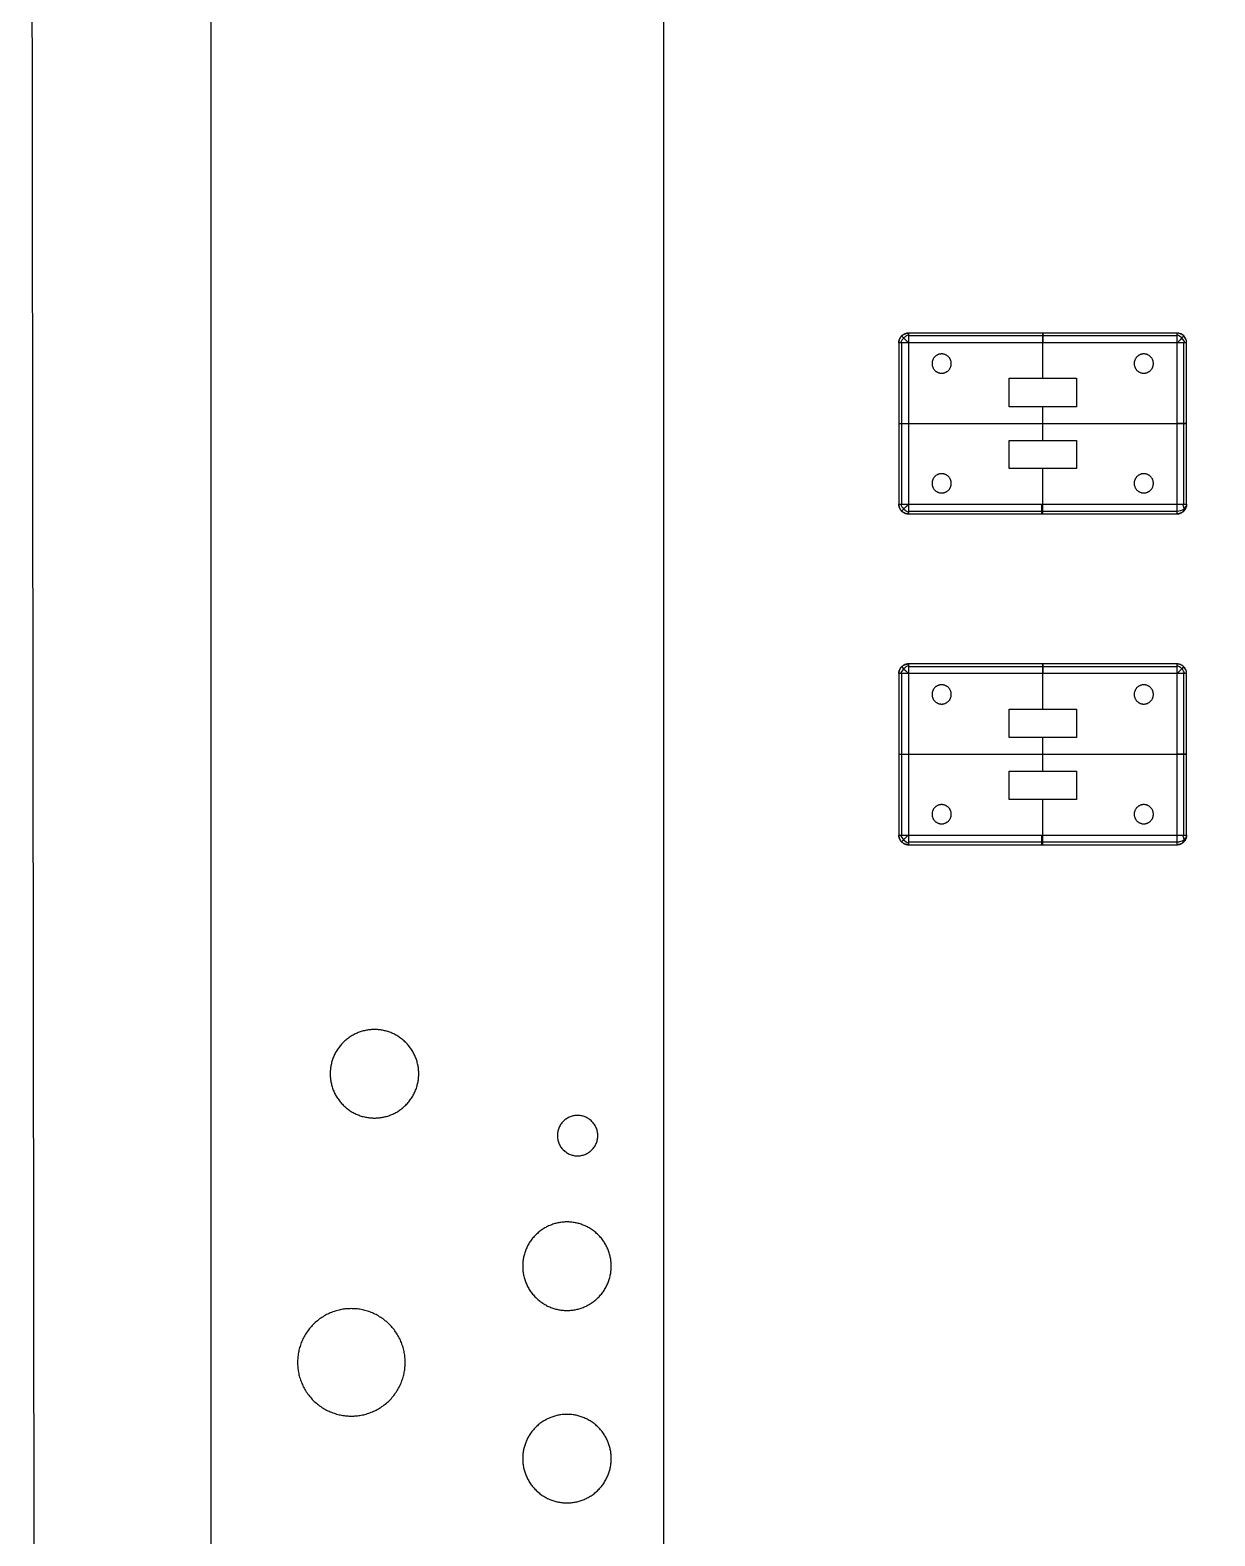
# Model space of a CAD drawing. Header units: millimetres. Extents: x 0 to 1320, y -1499 to 0.
# Drawn here: x 184.7 to 307.8, y -1010.9 to -854.4 of the extents above; entities that cross this region are included whole.
import ezdxf

# ---------------------------------------------------------------- set-up
doc = ezdxf.new("R2010")
doc.units = ezdxf.units.MM
doc.header["$MEASUREMENT"] = 0
doc.layers.add('Default', color=178, linetype='Continuous', true_color=0x000000)
doc.layers.add('inner', color=5, linetype='Continuous', true_color=0x0000ff)

msp = doc.modelspace()

# ---------------------------------------------------------------- linework, layer by layer
at = {"layer": 'Default'}
msp.add_lwpolyline([(310.76, -698.05), (184.75, -697.88), (185.72, -1498.61), (532.03, -1499.08), (531.43, -1006.32)], dxfattribs=at)
at = {"layer": 'inner'}
for p, q in [((303.89, -886.89, 3), (275.99, -886.89, 3)), ((275.99, -886.89, 3), (275.99, -903.67, 3)), ((289.94, -890.58), (289.94, -885.89)), ((289.94, -890.58, 3), (289.94, -886.89, 3)), ((303.89, -903.67, 3), (303.89, -886.89, 3)), ((289.94, -897.03), (289.94, -893.53)), ((289.94, -897.03, 3), (289.94, -893.53, 3)), ((274.99, -895.28), (304.89, -895.28)), ((275.99, -895.28, 3), (303.89, -895.28, 3)), ((289.94, -904.67), (289.94, -899.97)), ((289.94, -903.67, 3), (289.94, -899.97, 3)), ((275.99, -903.67, 3), (303.89, -903.67, 3)), ((289.94, -924.97), (289.94, -920.27)), ((303.89, -921.27, 3), (275.99, -921.27, 3)), ((275.99, -921.27, 3), (275.99, -938.06, 3)), ((289.94, -924.97, 3), (289.94, -921.27, 3)), ((303.89, -938.06, 3), (303.89, -921.27, 3)), ((289.94, -931.41), (289.94, -927.91)), ((289.94, -931.41, 3), (289.94, -927.91, 3)), ((274.99, -929.66), (304.89, -929.66)), ((275.99, -929.66, 3), (303.89, -929.66, 3)), ((289.94, -939.06), (289.94, -934.36)), ((289.94, -938.06, 3), (289.94, -934.36, 3)), ((275.99, -938.06, 3), (303.89, -938.06, 3))]:
    msp.add_line(p, q, dxfattribs=at)
at = {"layer": 'inner', "extrusion": (0.503912, -0.503912, 0.701531)}
for centre in [(-431.97, -575.43, 587.39), (-456.28, -592.48, 604.72)]:
    msp.add_arc(centre, 1, 54.9537, 125.0463, dxfattribs=at)
at = {"layer": 'inner', "extrusion": (0.707107, 0.707107, 0)}
for centre in [(-822.28, 2, -431.97), (-846.59, 2, -456.28)]:
    msp.add_arc(centre, 1, 0, 90, dxfattribs=at)
at = {"layer": 'inner'}
for centre in [(303.89, -886.89, 2), (303.89, -921.27, 2)]:
    msp.add_arc(centre, 1, 0, 90, dxfattribs=at)
at = {"layer": 'inner', "extrusion": (-0.503912, -0.503912, 0.701531)}
for centre in [(842.01, -287.77, 295.18), (866.32, -304.83, 312.51)]:
    msp.add_arc(centre, 1, 54.9537, 125.0463, dxfattribs=at)
at = {"layer": 'inner', "extrusion": (0.707107, -0.707107, 0)}
for centre, start, end in [((-412.24, 2, 842.01), 0, 90), ((-443.84, 2, 834.14), 90.4501, 180), ((-436.55, 2, 866.32), 0, 90), ((-468.15, 2, 858.45), 90.4501, 180)]:
    msp.add_arc(centre, 1, start, end, dxfattribs=at)
at = {"layer": 'inner', "extrusion": (0.503912, 0.503912, 0.701531)}
for centre in [(-834.15, 312.79, -314.89), (-858.46, 329.85, -332.22)]:
    msp.add_arc(centre, 1, 54.9537, 125.0463, dxfattribs=at)
at = {"layer": 'inner', "extrusion": (0, 0.707107, 0.707107)}
for centre in [(-303.89, 640.41, -637.58), (-303.89, 664.72, -661.89)]:
    msp.add_arc(centre, 1, 90, 180, dxfattribs=at)
at = {"layer": 'inner', "extrusion": (0.701531, 0.503912, -0.503912)}
for centre in [(-911.24, -139.56, -243.19), (-939.17, -149.67, -260.52)]:
    msp.add_arc(centre, 1, 109.9028, 179.9955, dxfattribs=at)
at = {"layer": 'inner'}
for points in [[(203.52, -1264.95), (203.55, -992.81), (203.57, -720.67)], [(250.56, -776.68), (250.54, -992.81), (250.52, -1208.95)], [(274.99, -886.89), (274.99, -895.28), (274.99, -903.67)], [(274.99, -886.89), (274.99, -886.89, 1), (274.99, -886.89, 2)], [(274.99, -886.89, 2), (274.99, -895.28, 2), (274.99, -903.67, 2)], [(274.99, -886.89, 1.5), (274.99, -895.28, 1.5), (274.99, -903.67, 1.5)], [(275.28, -886.18), (275.28, -886.18, 1), (275.28, -886.18, 2)], [(275.28, -886.89, 2.71), (275.28, -895.28, 2.71), (275.28, -903.67, 2.71)], [(303.89, -885.89), (289.94, -885.89), (275.99, -885.89)], [(303.89, -885.89, 2), (289.94, -885.89, 2), (275.99, -885.89, 2)], [(275.99, -885.89), (275.99, -885.89, 1), (275.99, -885.89, 2)], [(303.89, -885.89, 1.5), (289.94, -885.89, 1.5), (275.99, -885.89, 1.5)], [(303.89, -886.18, 2.71), (289.94, -886.18, 2.71), (275.99, -886.18, 2.71)], [(289.94, -885.89), (289.94, -885.89, 1), (289.94, -885.89, 2)], [(303.89, -885.89, 2), (303.89, -885.89, 1), (303.89, -885.89)], [(304.6, -886.18, 2), (304.6, -886.18, 1), (304.6, -886.18)], [(304.6, -903.67, 2.71), (304.6, -895.28, 2.71), (304.6, -886.89, 2.71)], [(304.89, -903.67), (304.89, -895.28), (304.89, -886.89)], [(304.89, -903.67, 2), (304.89, -895.28, 2), (304.89, -886.89, 2)], [(304.89, -886.89, 2), (304.89, -886.89, 1), (304.89, -886.89)], [(304.89, -903.67, 1.5), (304.89, -895.28, 1.5), (304.89, -886.89, 1.5)], [(279.44, -888.05), (279.44, -888.05, 1.5), (279.44, -888.05, 3)], [(300.44, -888.05), (300.44, -888.05, 1.5), (300.44, -888.05, 3)], [(278.44, -889.05), (278.44, -889.05, 1.5), (278.44, -889.05, 3)], [(279.44, -890.05), (279.44, -890.05, 1.5), (279.44, -890.05, 3)], [(280.44, -889.05), (280.44, -889.05, 1.5), (280.44, -889.05, 3)], [(299.44, -889.05), (299.44, -889.05, 1.5), (299.44, -889.05, 3)], [(300.44, -890.05), (300.44, -890.05, 1.5), (300.44, -890.05, 3)], [(301.44, -889.05), (301.44, -889.05, 1.5), (301.44, -889.05, 3)], [(286.44, -893.53), (286.44, -892.06), (286.44, -890.58)], [(286.44, -890.58), (286.44, -890.58, 1.5), (286.44, -890.58, 3)], [(286.44, -893.53, 3), (286.44, -892.06, 3), (286.44, -890.58, 3)], [(286.44, -893.53, 1.5), (286.44, -892.06, 1.5), (286.44, -890.58, 1.5)], [(286.44, -892.06), (286.44, -892.06, 1.5), (286.44, -892.06, 3)], [(287.44, -890.58), (287.44, -890.58, 1.5), (287.44, -890.58, 3)], [(292.44, -890.58), (292.44, -890.58, 1.5), (292.44, -890.58, 3)], [(293.44, -890.58), (293.44, -890.58, 1.5), (293.44, -890.58, 3)], [(293.44, -890.58), (293.44, -892.06), (293.44, -893.53)], [(293.44, -890.58, 3), (293.44, -892.06, 3), (293.44, -893.53, 3)], [(293.44, -890.58, 1.5), (293.44, -892.06, 1.5), (293.44, -893.53, 1.5)], [(293.44, -892.06), (293.44, -892.06, 1.5), (293.44, -892.06, 3)], [(286.44, -893.53), (286.44, -893.53, 1.5), (286.44, -893.53, 3)], [(287.44, -893.53), (287.44, -893.53, 1.5), (287.44, -893.53, 3)], [(292.44, -893.53), (292.44, -893.53, 1.5), (292.44, -893.53, 3)], [(293.44, -893.53), (292.94, -893.53), (292.44, -893.53)], [(293.44, -893.53, 3), (292.94, -893.53, 3), (292.44, -893.53, 3)], [(293.44, -893.53, 1.5), (292.94, -893.53, 1.5), (292.44, -893.53, 1.5)], [(292.94, -893.53), (292.94, -893.53, 1.5), (292.94, -893.53, 3)], [(293.44, -893.53), (293.44, -893.53, 1.5), (293.44, -893.53, 3)], [(274.99, -895.28), (274.99, -895.28, 1), (274.99, -895.28, 2)], [(304.89, -895.28), (304.89, -895.28, 1), (304.89, -895.28, 2)], [(286.44, -899.97), (286.44, -898.5), (286.44, -897.03)], [(286.44, -897.03), (286.44, -897.03, 1.5), (286.44, -897.03, 3)], [(286.44, -899.97, 3), (286.44, -898.5, 3), (286.44, -897.03, 3)], [(286.44, -899.97, 1.5), (286.44, -898.5, 1.5), (286.44, -897.03, 1.5)], [(287.44, -897.03), (287.44, -897.03, 1.5), (287.44, -897.03, 3)], [(292.44, -897.03), (292.94, -897.03), (293.44, -897.03)], [(292.44, -897.03, 3), (292.94, -897.03, 3), (293.44, -897.03, 3)], [(292.44, -897.03), (292.44, -897.03, 1.5), (292.44, -897.03, 3)], [(292.44, -897.03, 1.5), (292.94, -897.03, 1.5), (293.44, -897.03, 1.5)], [(292.94, -897.03), (292.94, -897.03, 1.5), (292.94, -897.03, 3)], [(293.44, -897.03), (293.44, -897.03, 1.5), (293.44, -897.03, 3)], [(293.44, -897.03), (293.44, -898.5), (293.44, -899.97)], [(293.44, -897.03, 3), (293.44, -898.5, 3), (293.44, -899.97, 3)], [(293.44, -897.03, 1.5), (293.44, -898.5, 1.5), (293.44, -899.97, 1.5)], [(286.44, -898.5), (286.44, -898.5, 1.5), (286.44, -898.5, 3)], [(293.44, -898.5), (293.44, -898.5, 1.5), (293.44, -898.5, 3)], [(279.44, -900.5), (279.44, -900.5, 1.5), (279.44, -900.5, 3)], [(286.44, -899.97), (286.44, -899.97, 1.5), (286.44, -899.97, 3)], [(287.44, -899.97), (287.44, -899.97, 1.5), (287.44, -899.97, 3)], [(292.44, -899.97), (292.44, -899.97, 1.5), (292.44, -899.97, 3)], [(293.44, -899.97), (293.44, -899.97, 1.5), (293.44, -899.97, 3)], [(300.44, -900.5), (300.44, -900.5, 1.5), (300.44, -900.5, 3)], [(278.44, -901.5), (278.44, -901.5, 1.5), (278.44, -901.5, 3)], [(279.44, -902.5), (279.44, -902.5, 1.5), (279.44, -902.5, 3)], [(280.44, -901.5), (280.44, -901.5, 1.5), (280.44, -901.5, 3)], [(299.44, -901.5), (299.44, -901.5, 1.5), (299.44, -901.5, 3)], [(300.44, -902.5), (300.44, -902.5, 1.5), (300.44, -902.5, 3)], [(301.44, -901.5), (301.44, -901.5, 1.5), (301.44, -901.5, 3)], [(274.99, -903.67, 2), (274.99, -903.67, 1), (274.99, -903.67)], [(275.28, -904.38, 2), (275.28, -904.38, 1), (275.28, -904.38)], [(275.99, -904.38, 2.71), (289.94, -904.38, 2.71), (303.89, -904.38, 2.71)], [(304.6, -904.38, 2), (304.6, -904.38, 1), (304.6, -904.38)], [(304.89, -903.67, 2), (304.89, -903.67, 1), (304.89, -903.67)], [(275.99, -904.67), (289.94, -904.67), (303.89, -904.67)], [(275.99, -904.67, 2), (275.99, -904.67, 1), (275.99, -904.67)], [(275.99, -904.67, 2), (289.94, -904.67, 2), (303.89, -904.67, 2)], [(275.99, -904.67, 1.5), (289.94, -904.67, 1.5), (303.89, -904.67, 1.5)], [(289.94, -904.67), (289.94, -904.67, 1), (289.94, -904.67, 2)], [(303.89, -904.67, 2), (303.89, -904.67, 1), (303.89, -904.67)], [(303.89, -920.27), (289.94, -920.27), (275.99, -920.27)], [(303.89, -920.27, 2), (289.94, -920.27, 2), (275.99, -920.27, 2)], [(275.99, -920.27), (275.99, -920.27, 1), (275.99, -920.27, 2)], [(303.89, -920.27, 1.5), (289.94, -920.27, 1.5), (275.99, -920.27, 1.5)], [(289.94, -920.27), (289.94, -920.27, 1), (289.94, -920.27, 2)], [(303.89, -920.27, 2), (303.89, -920.27, 1), (303.89, -920.27)], [(274.99, -921.27), (274.99, -929.66), (274.99, -938.06)], [(274.99, -921.27), (274.99, -921.27, 1), (274.99, -921.27, 2)], [(274.99, -921.27, 2), (274.99, -929.66, 2), (274.99, -938.06, 2)], [(274.99, -921.27, 1.5), (274.99, -929.66, 1.5), (274.99, -938.06, 1.5)], [(275.28, -920.56), (275.28, -920.56, 1), (275.28, -920.56, 2)], [(275.28, -921.27, 2.71), (275.28, -929.66, 2.71), (275.28, -938.06, 2.71)], [(303.89, -920.56, 2.71), (289.94, -920.56, 2.71), (275.99, -920.56, 2.71)], [(304.6, -920.56, 2), (304.6, -920.56, 1), (304.6, -920.56)], [(304.6, -938.06, 2.71), (304.6, -929.66, 2.71), (304.6, -921.27, 2.71)], [(304.89, -938.06), (304.89, -929.66), (304.89, -921.27)], [(304.89, -938.06, 2), (304.89, -929.66, 2), (304.89, -921.27, 2)], [(304.89, -921.27, 2), (304.89, -921.27, 1), (304.89, -921.27)], [(304.89, -938.06, 1.5), (304.89, -929.66, 1.5), (304.89, -921.27, 1.5)], [(279.44, -922.44), (279.44, -922.44, 1.5), (279.44, -922.44, 3)], [(300.44, -922.44), (300.44, -922.44, 1.5), (300.44, -922.44, 3)], [(278.44, -923.44), (278.44, -923.44, 1.5), (278.44, -923.44, 3)], [(279.44, -924.44), (279.44, -924.44, 1.5), (279.44, -924.44, 3)], [(280.44, -923.44), (280.44, -923.44, 1.5), (280.44, -923.44, 3)], [(286.44, -927.91), (286.44, -926.44), (286.44, -924.97)], [(286.44, -924.97), (286.44, -924.97, 1.5), (286.44, -924.97, 3)], [(286.44, -927.91, 3), (286.44, -926.44, 3), (286.44, -924.97, 3)], [(286.44, -927.91, 1.5), (286.44, -926.44, 1.5), (286.44, -924.97, 1.5)], [(287.44, -924.97), (287.44, -924.97, 1.5), (287.44, -924.97, 3)], [(292.44, -924.97), (292.44, -924.97, 1.5), (292.44, -924.97, 3)], [(293.44, -924.97), (293.44, -924.97, 1.5), (293.44, -924.97, 3)], [(293.44, -924.97), (293.44, -926.44), (293.44, -927.91)], [(293.44, -924.97, 3), (293.44, -926.44, 3), (293.44, -927.91, 3)], [(293.44, -924.97, 1.5), (293.44, -926.44, 1.5), (293.44, -927.91, 1.5)], [(299.44, -923.44), (299.44, -923.44, 1.5), (299.44, -923.44, 3)], [(300.44, -924.44), (300.44, -924.44, 1.5), (300.44, -924.44, 3)], [(301.44, -923.44), (301.44, -923.44, 1.5), (301.44, -923.44, 3)], [(286.44, -926.44), (286.44, -926.44, 1.5), (286.44, -926.44, 3)], [(293.44, -926.44), (293.44, -926.44, 1.5), (293.44, -926.44, 3)], [(286.44, -927.91), (286.44, -927.91, 1.5), (286.44, -927.91, 3)], [(287.44, -927.91), (287.44, -927.91, 1.5), (287.44, -927.91, 3)], [(292.44, -927.91), (292.44, -927.91, 1.5), (292.44, -927.91, 3)], [(293.44, -927.91), (292.94, -927.91), (292.44, -927.91)], [(293.44, -927.91, 3), (292.94, -927.91, 3), (292.44, -927.91, 3)], [(293.44, -927.91, 1.5), (292.94, -927.91, 1.5), (292.44, -927.91, 1.5)], [(292.94, -927.91), (292.94, -927.91, 1.5), (292.94, -927.91, 3)], [(293.44, -927.91), (293.44, -927.91, 1.5), (293.44, -927.91, 3)], [(274.99, -929.66), (274.99, -929.66, 1), (274.99, -929.66, 2)], [(304.89, -929.66), (304.89, -929.66, 1), (304.89, -929.66, 2)], [(286.44, -934.36), (286.44, -932.88), (286.44, -931.41)], [(286.44, -931.41), (286.44, -931.41, 1.5), (286.44, -931.41, 3)], [(286.44, -934.36, 3), (286.44, -932.88, 3), (286.44, -931.41, 3)], [(286.44, -934.36, 1.5), (286.44, -932.88, 1.5), (286.44, -931.41, 1.5)], [(287.44, -931.41), (287.44, -931.41, 1.5), (287.44, -931.41, 3)], [(292.44, -931.41), (292.94, -931.41), (293.44, -931.41)], [(292.44, -931.41, 3), (292.94, -931.41, 3), (293.44, -931.41, 3)], [(292.44, -931.41), (292.44, -931.41, 1.5), (292.44, -931.41, 3)], [(292.44, -931.41, 1.5), (292.94, -931.41, 1.5), (293.44, -931.41, 1.5)], [(292.94, -931.41), (292.94, -931.41, 1.5), (292.94, -931.41, 3)], [(293.44, -931.41), (293.44, -931.41, 1.5), (293.44, -931.41, 3)], [(293.44, -931.41), (293.44, -932.88), (293.44, -934.36)], [(293.44, -931.41, 3), (293.44, -932.88, 3), (293.44, -934.36, 3)], [(293.44, -931.41, 1.5), (293.44, -932.88, 1.5), (293.44, -934.36, 1.5)], [(286.44, -932.88), (286.44, -932.88, 1.5), (286.44, -932.88, 3)], [(286.44, -934.36), (286.44, -934.36, 1.5), (286.44, -934.36, 3)], [(287.44, -934.36), (287.44, -934.36, 1.5), (287.44, -934.36, 3)], [(292.44, -934.36), (292.44, -934.36, 1.5), (292.44, -934.36, 3)], [(293.44, -932.88), (293.44, -932.88, 1.5), (293.44, -932.88, 3)], [(293.44, -934.36), (293.44, -934.36, 1.5), (293.44, -934.36, 3)], [(278.44, -935.89), (278.44, -935.89, 1.5), (278.44, -935.89, 3)], [(279.44, -934.89), (279.44, -934.89, 1.5), (279.44, -934.89, 3)], [(280.44, -935.89), (280.44, -935.89, 1.5), (280.44, -935.89, 3)], [(299.44, -935.89), (299.44, -935.89, 1.5), (299.44, -935.89, 3)], [(300.44, -934.89), (300.44, -934.89, 1.5), (300.44, -934.89, 3)], [(301.44, -935.89), (301.44, -935.89, 1.5), (301.44, -935.89, 3)], [(279.44, -936.89), (279.44, -936.89, 1.5), (279.44, -936.89, 3)], [(300.44, -936.89), (300.44, -936.89, 1.5), (300.44, -936.89, 3)], [(274.99, -938.06, 2), (274.99, -938.06, 1), (274.99, -938.06)], [(275.28, -938.76, 2), (275.28, -938.76, 1), (275.28, -938.76)], [(275.99, -938.76, 2.71), (289.94, -938.76, 2.71), (303.89, -938.76, 2.71)], [(275.99, -939.06), (289.94, -939.06), (303.89, -939.06)], [(275.99, -939.06, 2), (275.99, -939.06, 1), (275.99, -939.06)], [(275.99, -939.06, 2), (289.94, -939.06, 2), (303.89, -939.06, 2)], [(275.99, -939.06, 1.5), (289.94, -939.06, 1.5), (303.89, -939.06, 1.5)], [(289.94, -939.06), (289.94, -939.06, 1), (289.94, -939.06, 2)], [(303.89, -939.06, 2), (303.89, -939.06, 1), (303.89, -939.06)], [(304.6, -938.76, 2), (304.6, -938.76, 1), (304.6, -938.76)], [(304.89, -938.06, 2), (304.89, -938.06, 1), (304.89, -938.06)]]:
    msp.add_open_spline(points, degree=2, dxfattribs=at)
for points, weights in [([(275.99, -885.89), (274.99, -885.89), (274.99, -886.89)], [1, 0.707106781186, 1]), ([(274.99, -886.89, 2), (274.99, -885.89, 2), (275.99, -885.89, 2)], [1, 0.707106781186, 1]), ([(274.99, -886.89, 1.5), (274.99, -885.89, 1.5), (275.99, -885.89, 1.5)], [1, 0.707106781186, 1]), ([(304.89, -886.89), (304.89, -885.89), (303.89, -885.89)], [1, 0.707106781187, 1]), ([(304.89, -886.89, 1.5), (304.89, -885.89, 1.5), (303.89, -885.89, 1.5)], [1, 0.707106781187, 1]), ([(274.99, -903.67), (274.99, -904.67), (275.99, -904.67)], [1, 0.707106781187, 1]), ([(275.99, -904.67, 2), (274.99, -904.67, 2), (274.99, -903.67, 2)], [1, 0.707106781187, 1]), ([(274.99, -903.67, 1.5), (274.99, -904.67, 1.5), (275.99, -904.67, 1.5)], [1, 0.707106781187, 1]), ([(303.89, -904.67), (304.89, -904.67), (304.89, -903.67)], [1, 0.707106781186, 1]), ([(304.89, -903.67, 2), (304.89, -904.67, 2), (303.89, -904.67, 2)], [1, 0.707106781186, 1]), ([(303.89, -904.67, 1.5), (304.89, -904.67, 1.5), (304.89, -903.67, 1.5)], [1, 0.707106781186, 1]), ([(275.99, -920.27), (274.99, -920.27), (274.99, -921.27)], [1, 0.707106781186, 1]), ([(274.99, -921.27, 2), (274.99, -920.27, 2), (275.99, -920.27, 2)], [1, 0.707106781186, 1]), ([(274.99, -921.27, 1.5), (274.99, -920.27, 1.5), (275.99, -920.27, 1.5)], [1, 0.707106781186, 1]), ([(304.89, -921.27), (304.89, -920.27), (303.89, -920.27)], [1, 0.707106781187, 1]), ([(304.89, -921.27, 1.5), (304.89, -920.27, 1.5), (303.89, -920.27, 1.5)], [1, 0.707106781187, 1]), ([(274.99, -938.06), (274.99, -939.06), (275.99, -939.06)], [1, 0.707106781187, 1]), ([(275.99, -939.06, 2), (274.99, -939.06, 2), (274.99, -938.06, 2)], [1, 0.707106781187, 1]), ([(274.99, -938.06, 1.5), (274.99, -939.06, 1.5), (275.99, -939.06, 1.5)], [1, 0.707106781187, 1]), ([(303.89, -939.06), (304.89, -939.06), (304.89, -938.06)], [1, 0.707106781186, 1]), ([(304.89, -938.06, 2), (304.89, -939.06, 2), (303.89, -939.06, 2)], [1, 0.707106781186, 1]), ([(303.89, -939.06, 1.5), (304.89, -939.06, 1.5), (304.89, -938.06, 1.5)], [1, 0.707106781186, 1])]:
    msp.add_rational_spline(points, weights, degree=2, dxfattribs=at)
at = {"layer": 'inner', "extrusion": (1.47793e-12, 1, -1.93268e-12)}
for points in [[(275.99, -886.89, 3), (274.99, -886.89, 3), (274.99, -886.89, 2)], [(275.99, -921.27, 3), (274.99, -921.27, 3), (274.99, -921.27, 2)]]:
    msp.add_rational_spline(points, [1, 0.707106781187, 1], degree=2, dxfattribs=at)
at = {"layer": 'inner', "extrusion": (-1, -1.59162e-12, -1.7053e-12)}
for points in [[(275.99, -885.89, 2), (275.99, -885.89, 3), (275.99, -886.89, 3)], [(275.99, -920.27, 2), (275.99, -920.27, 3), (275.99, -921.27, 3)]]:
    msp.add_rational_spline(points, [1, 0.707106781187, 1], degree=2, dxfattribs=at)
at = {"layer": 'inner', "extrusion": (-1, -1.81899e-12, -1.98952e-12)}
for points in [[(289.94, -885.89, 2), (289.94, -885.89, 3), (289.94, -886.89, 3)], [(289.94, -920.27, 2), (289.94, -920.27, 3), (289.94, -921.27, 3)]]:
    msp.add_rational_spline(points, [1, 0.707106781187, 1], degree=2, dxfattribs=at)
at = {"layer": 'inner', "extrusion": (-1, -1.7053e-12, -1.59162e-12)}
for points in [[(303.89, -886.89, 3), (303.89, -885.89, 3), (303.89, -885.89, 2)], [(303.89, -921.27, 3), (303.89, -920.27, 3), (303.89, -920.27, 2)]]:
    msp.add_rational_spline(points, [1, 0.707106781186, 1], degree=2, dxfattribs=at)
at = {"layer": 'inner', "extrusion": (-1.81899e-12, 1, -1.59162e-12)}
for points in [[(304.89, -886.89, 2), (304.89, -886.89, 3), (303.89, -886.89, 3)], [(304.89, -921.27, 2), (304.89, -921.27, 3), (303.89, -921.27, 3)]]:
    msp.add_rational_spline(points, [1, 0.707106781187, 1], degree=2, dxfattribs=at)
at = {"layer": 'inner'}
for points, knots in [([(279.44, -890.05), (278.44, -890.05), (278.44, -889.05), (278.44, -888.05), (279.44, -888.05), (280.44, -888.05), (280.44, -889.05), (280.44, -890.05), (279.44, -890.05)], [60.450487, 60.450487, 60.450487, 62.021284, 62.021284, 63.59208, 63.59208, 65.162876, 65.162876, 66.733673, 66.733673, 66.733673]), ([(279.44, -890.05, 3), (278.44, -890.05, 3), (278.44, -889.05, 3), (278.44, -888.05, 3), (279.44, -888.05, 3), (280.44, -888.05, 3), (280.44, -889.05, 3), (280.44, -890.05, 3), (279.44, -890.05, 3)], [60.450487, 60.450487, 60.450487, 62.021284, 62.021284, 63.59208, 63.59208, 65.162876, 65.162876, 66.733673, 66.733673, 66.733673]), ([(279.44, -890.05, 1.5), (278.44, -890.05, 1.5), (278.44, -889.05, 1.5), (278.44, -888.05, 1.5), (279.44, -888.05, 1.5), (280.44, -888.05, 1.5), (280.44, -889.05, 1.5), (280.44, -890.05, 1.5), (279.44, -890.05, 1.5)], [60.450487, 60.450487, 60.450487, 62.021284, 62.021284, 63.59208, 63.59208, 65.162876, 65.162876, 66.733673, 66.733673, 66.733673]), ([(300.44, -890.05), (299.44, -890.05), (299.44, -889.05), (299.44, -888.05), (300.44, -888.05), (301.44, -888.05), (301.44, -889.05), (301.44, -890.05), (300.44, -890.05)], [66.733673, 66.733673, 66.733673, 68.304469, 68.304469, 69.875265, 69.875265, 71.446062, 71.446062, 73.016858, 73.016858, 73.016858]), ([(300.44, -890.05, 3), (299.44, -890.05, 3), (299.44, -889.05, 3), (299.44, -888.05, 3), (300.44, -888.05, 3), (301.44, -888.05, 3), (301.44, -889.05, 3), (301.44, -890.05, 3), (300.44, -890.05, 3)], [66.733673, 66.733673, 66.733673, 68.304469, 68.304469, 69.875265, 69.875265, 71.446062, 71.446062, 73.016858, 73.016858, 73.016858]), ([(300.44, -890.05, 1.5), (299.44, -890.05, 1.5), (299.44, -889.05, 1.5), (299.44, -888.05, 1.5), (300.44, -888.05, 1.5), (301.44, -888.05, 1.5), (301.44, -889.05, 1.5), (301.44, -890.05, 1.5), (300.44, -890.05, 1.5)], [66.733673, 66.733673, 66.733673, 68.304469, 68.304469, 69.875265, 69.875265, 71.446062, 71.446062, 73.016858, 73.016858, 73.016858]), ([(279.44, -900.5), (280.44, -900.5), (280.44, -901.5), (280.44, -902.5), (279.44, -902.5), (278.44, -902.5), (278.44, -901.5), (278.44, -900.5), (279.44, -900.5)], [73.016858, 73.016858, 73.016858, 74.587654, 74.587654, 76.158451, 76.158451, 77.729247, 77.729247, 79.300043, 79.300043, 79.300043]), ([(279.44, -900.5, 3), (280.44, -900.5, 3), (280.44, -901.5, 3), (280.44, -902.5, 3), (279.44, -902.5, 3), (278.44, -902.5, 3), (278.44, -901.5, 3), (278.44, -900.5, 3), (279.44, -900.5, 3)], [73.016858, 73.016858, 73.016858, 74.587654, 74.587654, 76.158451, 76.158451, 77.729247, 77.729247, 79.300043, 79.300043, 79.300043]), ([(279.44, -900.5, 1.5), (280.44, -900.5, 1.5), (280.44, -901.5, 1.5), (280.44, -902.5, 1.5), (279.44, -902.5, 1.5), (278.44, -902.5, 1.5), (278.44, -901.5, 1.5), (278.44, -900.5, 1.5), (279.44, -900.5, 1.5)], [73.016858, 73.016858, 73.016858, 74.587654, 74.587654, 76.158451, 76.158451, 77.729247, 77.729247, 79.300043, 79.300043, 79.300043]), ([(300.44, -900.5), (301.44, -900.5), (301.44, -901.5), (301.44, -902.5), (300.44, -902.5), (299.44, -902.5), (299.44, -901.5), (299.44, -900.5), (300.44, -900.5)], [79.300043, 79.300043, 79.300043, 80.87084, 80.87084, 82.441636, 82.441636, 84.012432, 84.012432, 85.583229, 85.583229, 85.583229]), ([(300.44, -900.5, 3), (301.44, -900.5, 3), (301.44, -901.5, 3), (301.44, -902.5, 3), (300.44, -902.5, 3), (299.44, -902.5, 3), (299.44, -901.5, 3), (299.44, -900.5, 3), (300.44, -900.5, 3)], [79.300043, 79.300043, 79.300043, 80.87084, 80.87084, 82.441636, 82.441636, 84.012432, 84.012432, 85.583229, 85.583229, 85.583229]), ([(300.44, -900.5, 1.5), (301.44, -900.5, 1.5), (301.44, -901.5, 1.5), (301.44, -902.5, 1.5), (300.44, -902.5, 1.5), (299.44, -902.5, 1.5), (299.44, -901.5, 1.5), (299.44, -900.5, 1.5), (300.44, -900.5, 1.5)], [79.300043, 79.300043, 79.300043, 80.87084, 80.87084, 82.441636, 82.441636, 84.012432, 84.012432, 85.583229, 85.583229, 85.583229]), ([(279.44, -924.44), (278.44, -924.44), (278.44, -923.44), (278.44, -922.44), (279.44, -922.44), (280.44, -922.44), (280.44, -923.44), (280.44, -924.44), (279.44, -924.44)], [60.450487, 60.450487, 60.450487, 62.021284, 62.021284, 63.59208, 63.59208, 65.162876, 65.162876, 66.733673, 66.733673, 66.733673]), ([(279.44, -924.44, 3), (278.44, -924.44, 3), (278.44, -923.44, 3), (278.44, -922.44, 3), (279.44, -922.44, 3), (280.44, -922.44, 3), (280.44, -923.44, 3), (280.44, -924.44, 3), (279.44, -924.44, 3)], [60.450487, 60.450487, 60.450487, 62.021284, 62.021284, 63.59208, 63.59208, 65.162876, 65.162876, 66.733673, 66.733673, 66.733673]), ([(279.44, -924.44, 1.5), (278.44, -924.44, 1.5), (278.44, -923.44, 1.5), (278.44, -922.44, 1.5), (279.44, -922.44, 1.5), (280.44, -922.44, 1.5), (280.44, -923.44, 1.5), (280.44, -924.44, 1.5), (279.44, -924.44, 1.5)], [60.450487, 60.450487, 60.450487, 62.021284, 62.021284, 63.59208, 63.59208, 65.162876, 65.162876, 66.733673, 66.733673, 66.733673]), ([(300.44, -924.44), (299.44, -924.44), (299.44, -923.44), (299.44, -922.44), (300.44, -922.44), (301.44, -922.44), (301.44, -923.44), (301.44, -924.44), (300.44, -924.44)], [66.733673, 66.733673, 66.733673, 68.304469, 68.304469, 69.875265, 69.875265, 71.446062, 71.446062, 73.016858, 73.016858, 73.016858]), ([(300.44, -924.44, 3), (299.44, -924.44, 3), (299.44, -923.44, 3), (299.44, -922.44, 3), (300.44, -922.44, 3), (301.44, -922.44, 3), (301.44, -923.44, 3), (301.44, -924.44, 3), (300.44, -924.44, 3)], [66.733673, 66.733673, 66.733673, 68.304469, 68.304469, 69.875265, 69.875265, 71.446062, 71.446062, 73.016858, 73.016858, 73.016858]), ([(300.44, -924.44, 1.5), (299.44, -924.44, 1.5), (299.44, -923.44, 1.5), (299.44, -922.44, 1.5), (300.44, -922.44, 1.5), (301.44, -922.44, 1.5), (301.44, -923.44, 1.5), (301.44, -924.44, 1.5), (300.44, -924.44, 1.5)], [66.733673, 66.733673, 66.733673, 68.304469, 68.304469, 69.875265, 69.875265, 71.446062, 71.446062, 73.016858, 73.016858, 73.016858]), ([(279.44, -934.89), (280.44, -934.89), (280.44, -935.89), (280.44, -936.89), (279.44, -936.89), (278.44, -936.89), (278.44, -935.89), (278.44, -934.89), (279.44, -934.89)], [73.016858, 73.016858, 73.016858, 74.587654, 74.587654, 76.158451, 76.158451, 77.729247, 77.729247, 79.300043, 79.300043, 79.300043]), ([(279.44, -934.89, 3), (280.44, -934.89, 3), (280.44, -935.89, 3), (280.44, -936.89, 3), (279.44, -936.89, 3), (278.44, -936.89, 3), (278.44, -935.89, 3), (278.44, -934.89, 3), (279.44, -934.89, 3)], [73.016858, 73.016858, 73.016858, 74.587654, 74.587654, 76.158451, 76.158451, 77.729247, 77.729247, 79.300043, 79.300043, 79.300043]), ([(279.44, -934.89, 1.5), (280.44, -934.89, 1.5), (280.44, -935.89, 1.5), (280.44, -936.89, 1.5), (279.44, -936.89, 1.5), (278.44, -936.89, 1.5), (278.44, -935.89, 1.5), (278.44, -934.89, 1.5), (279.44, -934.89, 1.5)], [73.016858, 73.016858, 73.016858, 74.587654, 74.587654, 76.158451, 76.158451, 77.729247, 77.729247, 79.300043, 79.300043, 79.300043]), ([(300.44, -934.89), (301.44, -934.89), (301.44, -935.89), (301.44, -936.89), (300.44, -936.89), (299.44, -936.89), (299.44, -935.89), (299.44, -934.89), (300.44, -934.89)], [79.300043, 79.300043, 79.300043, 80.87084, 80.87084, 82.441636, 82.441636, 84.012432, 84.012432, 85.583229, 85.583229, 85.583229]), ([(300.44, -934.89, 3), (301.44, -934.89, 3), (301.44, -935.89, 3), (301.44, -936.89, 3), (300.44, -936.89, 3), (299.44, -936.89, 3), (299.44, -935.89, 3), (299.44, -934.89, 3), (300.44, -934.89, 3)], [79.300043, 79.300043, 79.300043, 80.87084, 80.87084, 82.441636, 82.441636, 84.012432, 84.012432, 85.583229, 85.583229, 85.583229]), ([(300.44, -934.89, 1.5), (301.44, -934.89, 1.5), (301.44, -935.89, 1.5), (301.44, -936.89, 1.5), (300.44, -936.89, 1.5), (299.44, -936.89, 1.5), (299.44, -935.89, 1.5), (299.44, -934.89, 1.5), (300.44, -934.89, 1.5)], [79.300043, 79.300043, 79.300043, 80.87084, 80.87084, 82.441636, 82.441636, 84.012432, 84.012432, 85.583229, 85.583229, 85.583229]), ([(220.52, -967.47), (215.92, -967.47), (215.92, -962.87), (215.92, -958.27), (220.52, -958.27), (225.12, -958.27), (225.12, -962.87), (225.12, -967.47), (220.52, -967.47)], [0, 0, 0, 7.225663, 7.225663, 14.451326, 14.451326, 21.676989, 21.676989, 28.902652, 28.902652, 28.902652]), ([(241.62, -971.4), (239.52, -971.4), (239.52, -969.3), (239.52, -967.2), (241.62, -967.2), (243.72, -967.2), (243.72, -969.3), (243.72, -971.4), (241.62, -971.4)], [0, 0, 0, 3.298672, 3.298672, 6.597345, 6.597345, 9.896017, 9.896017, 13.194689, 13.194689, 13.194689]), ([(240.52, -987.47), (235.92, -987.47), (235.92, -982.87), (235.92, -978.27), (240.52, -978.27), (245.12, -978.27), (245.12, -982.87), (245.12, -987.47), (240.52, -987.47)], [0, 0, 0, 7.225663, 7.225663, 14.451326, 14.451326, 21.676989, 21.676989, 28.902652, 28.902652, 28.902652]), ([(218.12, -987.28), (223.71, -987.28), (223.71, -992.87), (223.71, -998.45), (218.12, -998.45), (212.53, -998.45), (212.53, -992.87), (212.53, -987.28), (218.12, -987.28)], [0, 0, 0, 8.77761, 8.77761, 17.55522, 17.55522, 26.33283, 26.33283, 35.110439, 35.110439, 35.110439]), ([(240.52, -1007.47), (235.92, -1007.47), (235.92, -1002.87), (235.92, -998.27), (240.52, -998.27), (245.12, -998.27), (245.12, -1002.87), (245.12, -1007.47), (240.52, -1007.47)], [0, 0, 0, 7.225663, 7.225663, 14.451326, 14.451326, 21.676989, 21.676989, 28.902652, 28.902652, 28.902652])]:
    msp.add_rational_spline(points, [1, 0.707106781187, 1, 0.707106781187, 1, 0.707106781187, 1, 0.707106781187, 1], degree=2, knots=knots, dxfattribs=at)
for points, knots in [([(286.44, -890.58), (286.94, -890.58), (287.44, -890.58), (289.94, -890.58), (292.44, -890.58), (292.94, -890.58), (293.44, -890.58)], [95.730099, 95.730099, 95.730099, 96.730099, 96.730099, 101.730099, 101.730099, 102.730099, 102.730099, 102.730099]), ([(286.44, -890.58, 3), (286.94, -890.58, 3), (287.44, -890.58, 3), (289.94, -890.58, 3), (292.44, -890.58, 3), (292.94, -890.58, 3), (293.44, -890.58, 3)], [95.730099, 95.730099, 95.730099, 96.730099, 96.730099, 101.730099, 101.730099, 102.730099, 102.730099, 102.730099]), ([(286.44, -890.58, 1.5), (286.94, -890.58, 1.5), (287.44, -890.58, 1.5), (289.94, -890.58, 1.5), (292.44, -890.58, 1.5), (292.94, -890.58, 1.5), (293.44, -890.58, 1.5)], [95.730099, 95.730099, 95.730099, 96.730099, 96.730099, 101.730099, 101.730099, 102.730099, 102.730099, 102.730099]), ([(292.44, -893.53), (289.94, -893.53), (287.44, -893.53), (286.94, -893.53), (286.44, -893.53)], [85.583229, 85.583229, 85.583229, 90.583229, 90.583229, 91.583229, 91.583229, 91.583229]), ([(292.44, -893.53, 3), (289.94, -893.53, 3), (287.44, -893.53, 3), (286.94, -893.53, 3), (286.44, -893.53, 3)], [85.583229, 85.583229, 85.583229, 90.583229, 90.583229, 91.583229, 91.583229, 91.583229]), ([(292.44, -893.53, 1.5), (289.94, -893.53, 1.5), (287.44, -893.53, 1.5), (286.94, -893.53, 1.5), (286.44, -893.53, 1.5)], [85.583229, 85.583229, 85.583229, 90.583229, 90.583229, 91.583229, 91.583229, 91.583229]), ([(286.44, -897.03), (286.94, -897.03), (287.44, -897.03), (289.94, -897.03), (292.44, -897.03)], [124.170709, 124.170709, 124.170709, 125.170709, 125.170709, 130.170709, 130.170709, 130.170709]), ([(286.44, -897.03, 3), (286.94, -897.03, 3), (287.44, -897.03, 3), (289.94, -897.03, 3), (292.44, -897.03, 3)], [124.170709, 124.170709, 124.170709, 125.170709, 125.170709, 130.170709, 130.170709, 130.170709]), ([(286.44, -897.03, 1.5), (286.94, -897.03, 1.5), (287.44, -897.03, 1.5), (289.94, -897.03, 1.5), (292.44, -897.03, 1.5)], [124.170709, 124.170709, 124.170709, 125.170709, 125.170709, 130.170709, 130.170709, 130.170709]), ([(293.44, -899.97), (292.94, -899.97), (292.44, -899.97), (289.94, -899.97), (287.44, -899.97), (286.94, -899.97), (286.44, -899.97)], [113.023839, 113.023839, 113.023839, 114.023839, 114.023839, 119.023839, 119.023839, 120.023839, 120.023839, 120.023839]), ([(293.44, -899.97, 3), (292.94, -899.97, 3), (292.44, -899.97, 3), (289.94, -899.97, 3), (287.44, -899.97, 3), (286.94, -899.97, 3), (286.44, -899.97, 3)], [113.023839, 113.023839, 113.023839, 114.023839, 114.023839, 119.023839, 119.023839, 120.023839, 120.023839, 120.023839]), ([(293.44, -899.97, 1.5), (292.94, -899.97, 1.5), (292.44, -899.97, 1.5), (289.94, -899.97, 1.5), (287.44, -899.97, 1.5), (286.94, -899.97, 1.5), (286.44, -899.97, 1.5)], [113.023839, 113.023839, 113.023839, 114.023839, 114.023839, 119.023839, 119.023839, 120.023839, 120.023839, 120.023839]), ([(286.44, -924.97), (286.94, -924.97), (287.44, -924.97), (289.94, -924.97), (292.44, -924.97), (292.94, -924.97), (293.44, -924.97)], [95.730099, 95.730099, 95.730099, 96.730099, 96.730099, 101.730099, 101.730099, 102.730099, 102.730099, 102.730099]), ([(286.44, -924.97, 3), (286.94, -924.97, 3), (287.44, -924.97, 3), (289.94, -924.97, 3), (292.44, -924.97, 3), (292.94, -924.97, 3), (293.44, -924.97, 3)], [95.730099, 95.730099, 95.730099, 96.730099, 96.730099, 101.730099, 101.730099, 102.730099, 102.730099, 102.730099]), ([(286.44, -924.97, 1.5), (286.94, -924.97, 1.5), (287.44, -924.97, 1.5), (289.94, -924.97, 1.5), (292.44, -924.97, 1.5), (292.94, -924.97, 1.5), (293.44, -924.97, 1.5)], [95.730099, 95.730099, 95.730099, 96.730099, 96.730099, 101.730099, 101.730099, 102.730099, 102.730099, 102.730099]), ([(292.44, -927.91), (289.94, -927.91), (287.44, -927.91), (286.94, -927.91), (286.44, -927.91)], [85.583229, 85.583229, 85.583229, 90.583229, 90.583229, 91.583229, 91.583229, 91.583229]), ([(292.44, -927.91, 3), (289.94, -927.91, 3), (287.44, -927.91, 3), (286.94, -927.91, 3), (286.44, -927.91, 3)], [85.583229, 85.583229, 85.583229, 90.583229, 90.583229, 91.583229, 91.583229, 91.583229]), ([(292.44, -927.91, 1.5), (289.94, -927.91, 1.5), (287.44, -927.91, 1.5), (286.94, -927.91, 1.5), (286.44, -927.91, 1.5)], [85.583229, 85.583229, 85.583229, 90.583229, 90.583229, 91.583229, 91.583229, 91.583229]), ([(286.44, -931.41), (286.94, -931.41), (287.44, -931.41), (289.94, -931.41), (292.44, -931.41)], [124.170709, 124.170709, 124.170709, 125.170709, 125.170709, 130.170709, 130.170709, 130.170709]), ([(286.44, -931.41, 3), (286.94, -931.41, 3), (287.44, -931.41, 3), (289.94, -931.41, 3), (292.44, -931.41, 3)], [124.170709, 124.170709, 124.170709, 125.170709, 125.170709, 130.170709, 130.170709, 130.170709]), ([(286.44, -931.41, 1.5), (286.94, -931.41, 1.5), (287.44, -931.41, 1.5), (289.94, -931.41, 1.5), (292.44, -931.41, 1.5)], [124.170709, 124.170709, 124.170709, 125.170709, 125.170709, 130.170709, 130.170709, 130.170709]), ([(293.44, -934.36), (292.94, -934.36), (292.44, -934.36), (289.94, -934.36), (287.44, -934.36), (286.94, -934.36), (286.44, -934.36)], [113.023839, 113.023839, 113.023839, 114.023839, 114.023839, 119.023839, 119.023839, 120.023839, 120.023839, 120.023839]), ([(293.44, -934.36, 3), (292.94, -934.36, 3), (292.44, -934.36, 3), (289.94, -934.36, 3), (287.44, -934.36, 3), (286.94, -934.36, 3), (286.44, -934.36, 3)], [113.023839, 113.023839, 113.023839, 114.023839, 114.023839, 119.023839, 119.023839, 120.023839, 120.023839, 120.023839]), ([(293.44, -934.36, 1.5), (292.94, -934.36, 1.5), (292.44, -934.36, 1.5), (289.94, -934.36, 1.5), (287.44, -934.36, 1.5), (286.94, -934.36, 1.5), (286.44, -934.36, 1.5)], [113.023839, 113.023839, 113.023839, 114.023839, 114.023839, 119.023839, 119.023839, 120.023839, 120.023839, 120.023839])]:
    msp.add_open_spline(points, degree=2, knots=knots, dxfattribs=at)
at = {"layer": 'inner', "extrusion": (-1.81899e-12, -1, 1.81899e-12)}
for points in [[(274.99, -895.28, 2), (274.99, -895.28, 3), (275.99, -895.28, 3)], [(274.99, -929.66, 2), (274.99, -929.66, 3), (275.99, -929.66, 3)]]:
    msp.add_rational_spline(points, [1, 0.707106781187, 1], degree=2, dxfattribs=at)
at = {"layer": 'inner', "extrusion": (-1.7053e-12, 1, -1.81899e-12)}
msp.add_rational_spline([(304.89, -895.28, 2), (304.89, -895.28, 3), (303.89, -895.28, 3)], [1, 0.707106781187, 1], degree=2, dxfattribs=at)
at = {"layer": 'inner', "extrusion": (1.59162e-12, 1, -1.81899e-12)}
for points in [[(274.99, -903.67, 2), (274.99, -903.67, 3), (275.99, -903.67, 3)], [(274.99, -938.06, 2), (274.99, -938.06, 3), (275.99, -938.06, 3)]]:
    msp.add_rational_spline(points, [1, 0.707106781187, 1], degree=2, dxfattribs=at)
at = {"layer": 'inner', "extrusion": (-1, -1.87583e-12, 1.76215e-12)}
for points in [[(275.99, -903.67, 3), (275.99, -904.67, 3), (275.99, -904.67, 2)], [(275.99, -938.06, 3), (275.99, -939.06, 3), (275.99, -939.06, 2)]]:
    msp.add_rational_spline(points, [1, 0.707106781187, 1], degree=2, dxfattribs=at)
at = {"layer": 'inner', "extrusion": (1, 2.16005e-12, -2.04636e-12)}
for points in [[(289.84, -904.67, 2), (289.84, -904.67, 3), (289.84, -903.67, 3)], [(289.84, -939.06, 2), (289.84, -939.06, 3), (289.84, -938.06, 3)]]:
    msp.add_rational_spline(points, [1, 0.707106781187, 1], degree=2, dxfattribs=at)
at = {"layer": 'inner', "extrusion": (1, 1.7053e-12, -1.76215e-12)}
for points in [[(303.89, -904.67, 2), (303.89, -904.67, 3), (303.89, -903.67, 3)], [(303.89, -939.06, 2), (303.89, -939.06, 3), (303.89, -938.06, 3)]]:
    msp.add_rational_spline(points, [1, 0.707106781187, 1], degree=2, dxfattribs=at)
at = {"layer": 'inner', "extrusion": (1.47793e-12, -1, 1.59162e-12)}
for points in [[(303.89, -903.67, 3), (304.89, -903.67, 3), (304.89, -903.67, 2)], [(303.89, -938.06, 3), (304.89, -938.06, 3), (304.89, -938.06, 2)]]:
    msp.add_rational_spline(points, [1, 0.707106781186, 1], degree=2, dxfattribs=at)
at = {"layer": 'inner', "extrusion": (-1.59162e-12, 1, -1.7053e-12)}
msp.add_rational_spline([(304.89, -929.66, 2), (304.89, -929.66, 3), (303.89, -929.66, 3)], [1, 0.707106781187, 1], degree=2, dxfattribs=at)

doc.saveas('drawing.dxf')
